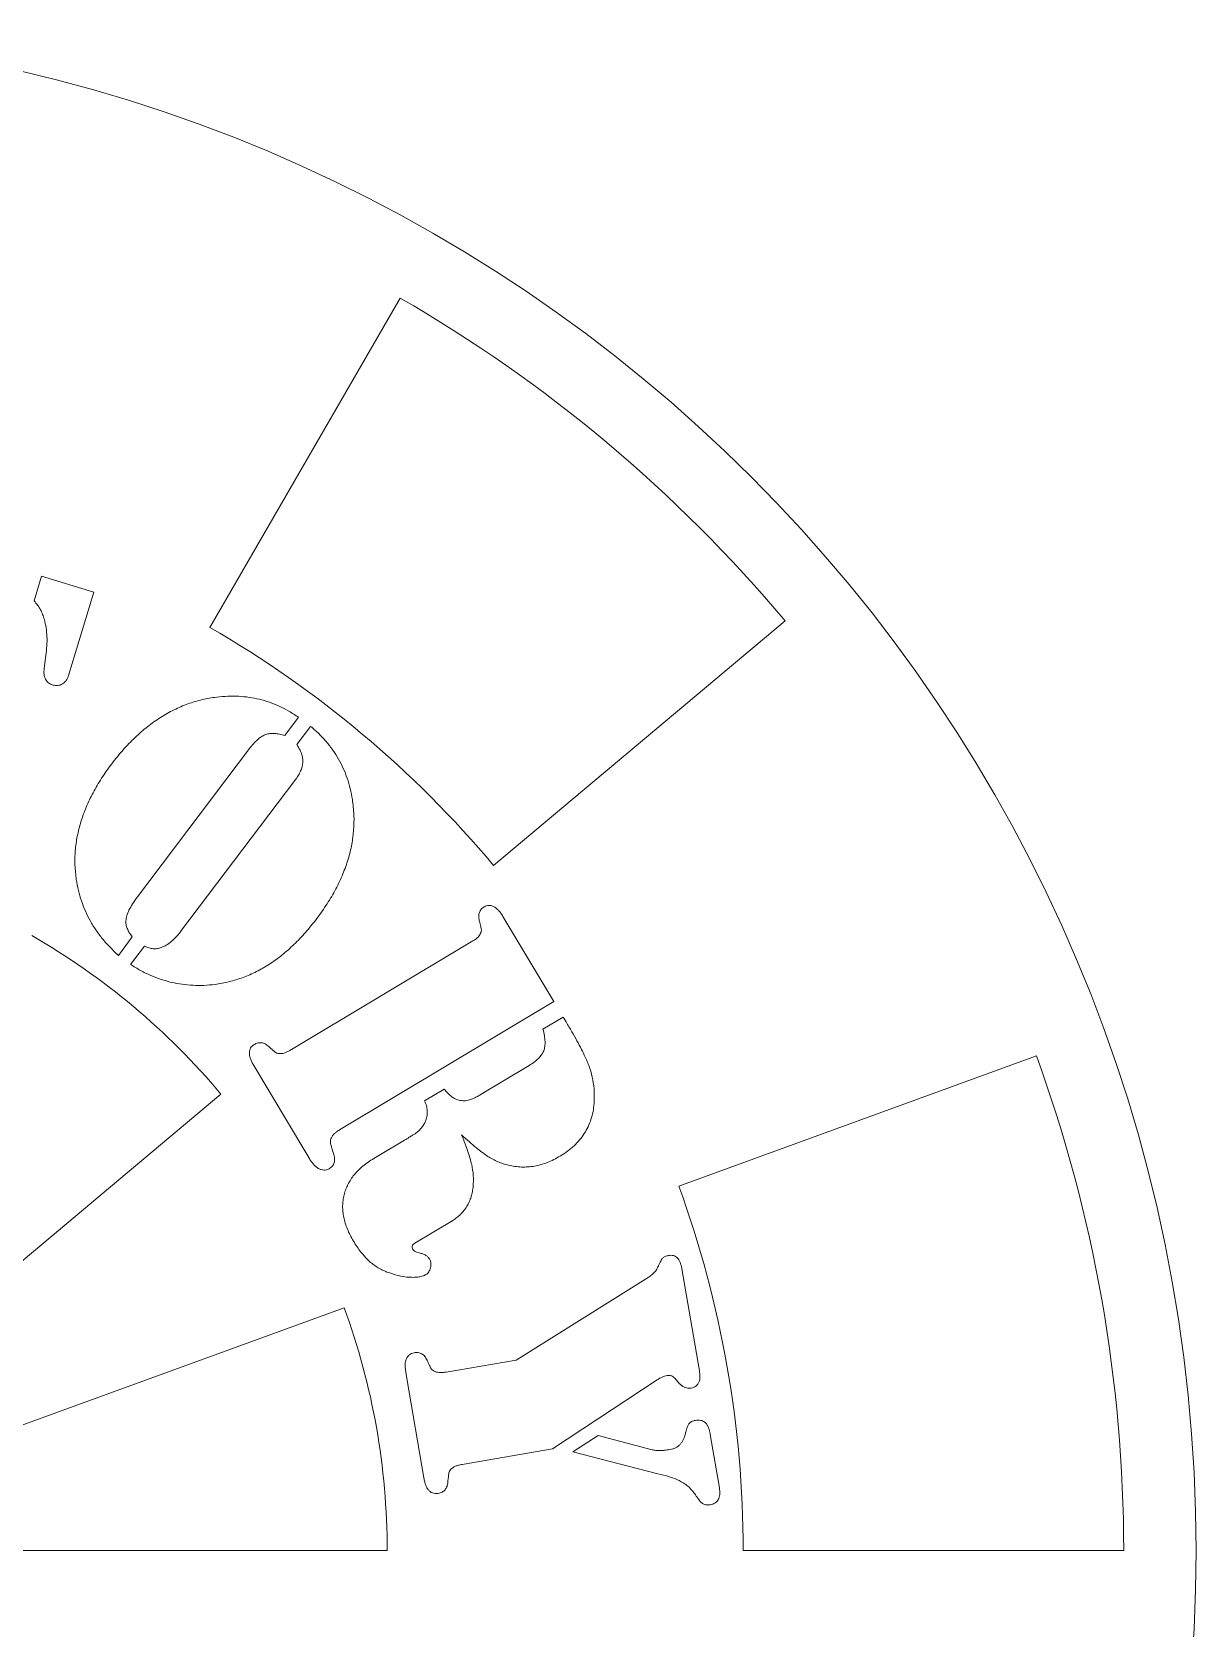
# Model space of a CAD drawing. Header units: inches. Extents: x -5.2 to 5.2, y -5.8 to 5.2.
# Drawn here: x 1.23 to 5.25, y -0.27 to 5.25 of the extents above; entities that cross this region are included whole.
import ezdxf

# ---------------------------------------------------------------- set-up
doc = ezdxf.new("R2010")
doc.units = ezdxf.units.IN
doc.header["$MEASUREMENT"] = 0

msp = doc.modelspace()

# ---------------------------------------------------------------- linework, layer by layer
at = {"color": 7, "linetype": 'Continuous', "lineweight": 15}
for p, q in [((2.5, 4.3301), (1.8425, 3.1913)), ((1.2351, 3.2829), (1.2609, 3.3682)), ((1.2609, 3.3682), (1.4415, 3.3133)), ((1.4415, 3.3133), (1.354, 3.0255)), ((2.8229, 2.3687), (3.8302, 3.2139)), ((1.2696, 3.0492), (1.2757, 3.0939)), ((2.1488, 2.8808), (2.1011, 2.8177)), ((2.1427, 2.7862), (2.1905, 2.8494)), ((1.9832, 2.7773), (1.5919, 2.2597)), ((1.7447, 2.1443), (2.136, 2.6619)), ((2.8548, 2.1926), (3.0312, 1.8979)), ((1.5744, 2.1213), (1.5264, 2.0577)), ((2.1191, 1.7293), (2.751, 2.1075)), ((1.5681, 2.0262), (1.616, 2.0898)), ((3.0312, 1.8979), (2.2903, 1.4545)), ((2.9932, 1.8022), (3.0633, 1.8441)), ((3.0633, 1.8441), (3.0733, 1.8276)), ((2.1705, 1.3818), (1.9937, 1.6772)), ((2.7803, 1.578), (2.9459, 1.6772)), ((4.6985, 1.7101), (3.4628, 1.2603)), ((0.6128, 0.5142), (1.8806, 1.578)), ((2.5842, 1.555), (2.6519, 1.5954)), ((2.184, 1.359), (2.1705, 1.3818)), ((2.4088, 1.3556), (2.5151, 1.4192)), ((2.6814, 1.1414), (2.5503, 1.063)), ((2.9011, 0.6586), (3.3572, 0.9444)), ((3.4733, 0.9739), (3.5337, 0.6215)), ((2.3069, 0.8397), (0.7518, 0.2736)), ((2.5233, 0.5948), (2.5196, 0.6172)), ((2.6593, 0.6174), (2.9011, 0.6586)), ((2.5821, 0.2513), (2.5233, 0.5948)), ((3.3883, 0.5905), (3.0257, 0.3513)), ((3.4655, 0.577), (3.4486, 0.5963)), ((3.097, 0.3418), (3.1839, 0.3982)), ((3.1839, 0.3982), (3.3701, 0.3487)), ((3.5725, 0.3941), (3.6029, 0.2166)), ((3.0257, 0.3513), (2.7138, 0.2979)), ((3.3852, 0.2669), (3.097, 0.3418)), ((3.4252, 0.2569), (3.3852, 0.2669)), ((0.8, 0), (2.455, 0)), ((3.685, 0), (5, 0))]:
    msp.add_line(p, q, dxfattribs=at)
msp.add_circle((0, 0), 5.25, dxfattribs=at)
for radius, start, end in [(5, 40, 60), (3.685, 40, 60), (2.455, 40, 60), (5, 0, 20), (3.685, 0, 20), (2.455, 0, 20)]:
    msp.add_arc((0, 0), radius, start, end, dxfattribs=at)
for points, knots in [([(1.2704, 3.2193), (1.2686, 3.2251), (1.265, 3.2366), (1.2569, 3.253), (1.2474, 3.2688), (1.2392, 3.2782), (1.2351, 3.2829)], [0, 0, 0, 0, 0.246806, 0.492742, 0.743744, 1, 1, 1, 1]), ([(1.2757, 3.0939), (1.2769, 3.1051), (1.2794, 3.1269), (1.28, 3.1592), (1.277, 3.19), (1.2726, 3.2097), (1.2704, 3.2193)], [0, 0, 0, 0, 0.26751, 0.521775, 0.765182, 1, 1, 1, 1]), ([(1.2995, 2.9923), (1.2968, 2.9933), (1.2916, 2.9952), (1.2846, 2.9997), (1.2788, 3.0055), (1.2726, 3.0149), (1.2684, 3.03), (1.2692, 3.0425), (1.2696, 3.0492)], [0, 0, 0, 0, 0.12314, 0.236925, 0.350333, 0.468386, 0.716245, 1, 1, 1, 1]), ([(1.354, 3.0255), (1.3529, 3.0223), (1.3507, 3.0162), (1.3461, 3.0078), (1.3399, 3.0011), (1.3329, 2.9958), (1.3252, 2.992), (1.3168, 2.9903), (1.3082, 2.9903), (1.3025, 2.9916), (1.2995, 2.9923)], [0, 0, 0, 0, 0.142971, 0.27192, 0.398534, 0.519772, 0.640442, 0.755179, 0.873387, 1, 1, 1, 1]), ([(1.5034, 2.7202), (1.5162, 2.7365), (1.5413, 2.7682), (1.5828, 2.8107), (1.6258, 2.8485), (1.6709, 2.8804), (1.7175, 2.9072), (1.7659, 2.9276), (1.8154, 2.9429), (1.8493, 2.948), (1.8662, 2.9505)], [0, 0, 0, 0, 0.140325, 0.274419, 0.403256, 0.527973, 0.649406, 0.76738, 0.883785, 1, 1, 1, 1]), ([(1.8662, 2.9505), (1.879, 2.9517), (1.9042, 2.9542), (1.9418, 2.9539), (1.9782, 2.9502), (2.0138, 2.9435), (2.0485, 2.9331), (2.0827, 2.9195), (2.1164, 2.9019), (2.1378, 2.888), (2.1488, 2.8808)], [0, 0, 0, 0, 0.1293658, 0.254688, 0.3777187, 0.4978943, 0.6186977, 0.7419548, 0.8683966, 1, 1, 1, 1]), ([(2.1011, 2.8177), (2.0949, 2.8194), (2.0833, 2.8227), (2.0662, 2.8254), (2.0505, 2.8246), (2.0359, 2.8217), (2.0223, 2.8152), (2.0089, 2.8057), (1.9957, 2.7929), (1.9875, 2.7827), (1.9832, 2.7773)], [0, 0, 0, 0, 0.140431, 0.266421, 0.381679, 0.486463, 0.593815, 0.710956, 0.847844, 1, 1, 1, 1]), ([(2.1905, 2.8494), (2.2003, 2.8409), (2.2197, 2.8242), (2.2453, 2.7963), (2.2681, 2.7672), (2.2875, 2.7364), (2.3039, 2.704), (2.3174, 2.6699), (2.3279, 2.6338), (2.3325, 2.6088), (2.3348, 2.5961)], [0, 0, 0, 0, 0.1308562, 0.2569695, 0.3803658, 0.5016641, 0.6223655, 0.745162, 0.870171, 1, 1, 1, 1]), ([(2.1627, 2.7192), (2.1631, 2.7248), (2.1639, 2.7356), (2.1606, 2.7521), (2.1536, 2.7689), (2.1466, 2.78), (2.1427, 2.7862)], [0, 0, 0, 0, 0.236499, 0.452301, 0.69433, 1, 1, 1, 1]), ([(1.3808, 2.3199), (1.3789, 2.3365), (1.3751, 2.3696), (1.3764, 2.4199), (1.3835, 2.4701), (1.3959, 2.5204), (1.4143, 2.5707), (1.4384, 2.6209), (1.468, 2.6713), (1.4914, 2.7037), (1.5034, 2.7202)], [0, 0, 0, 0, 0.1164765, 0.2324979, 0.3496092, 0.4691122, 0.5930739, 0.7221063, 0.8572956, 1, 1, 1, 1]), ([(2.136, 2.6619), (2.1396, 2.6669), (2.1464, 2.6764), (2.1544, 2.6911), (2.1603, 2.7052), (2.1619, 2.7146), (2.1627, 2.7192)], [0, 0, 0, 0, 0.288353, 0.551356, 0.784785, 1, 1, 1, 1]), ([(2.3348, 2.5961), (2.337, 2.579), (2.3413, 2.5449), (2.3399, 2.493), (2.3335, 2.4413), (2.321, 2.3895), (2.3023, 2.338), (2.2781, 2.2863), (2.2478, 2.2347), (2.2239, 2.2016), (2.2117, 2.1847)], [0, 0, 0, 0, 0.117062, 0.233546, 0.350942, 0.470729, 0.59446, 0.723068, 0.858088, 1, 1, 1, 1]), ([(1.5264, 2.0577), (1.5166, 2.0669), (1.4971, 2.085), (1.4711, 2.1144), (1.4481, 2.1451), (1.4283, 2.1774), (1.4114, 2.2109), (1.3981, 2.246), (1.3874, 2.2823), (1.383, 2.3073), (1.3808, 2.3199)], [0, 0, 0, 0, 0.131829, 0.259846, 0.384444, 0.507581, 0.629611, 0.751888, 0.875041, 1, 1, 1, 1]), ([(1.5919, 2.2597), (1.5861, 2.2518), (1.5753, 2.2372), (1.5633, 2.2152), (1.5544, 2.1958), (1.5528, 2.1831), (1.552, 2.1773)], [0, 0, 0, 0, 0.317429, 0.587643, 0.812276, 1, 1, 1, 1]), ([(2.7732, 2.1783), (2.7722, 2.1832), (2.7703, 2.1926), (2.7728, 2.2063), (2.7797, 2.2181), (2.787, 2.2231), (2.7908, 2.2258)], [0, 0, 0, 0, 0.275967, 0.517889, 0.749141, 1, 1, 1, 1]), ([(2.7908, 2.2258), (2.7933, 2.2271), (2.7983, 2.2296), (2.8066, 2.2309), (2.815, 2.23), (2.8233, 2.2266), (2.8316, 2.221), (2.8397, 2.2134), (2.8477, 2.2039), (2.8523, 2.1965), (2.8548, 2.1926)], [0, 0, 0, 0, 0.105991, 0.206838, 0.306964, 0.416878, 0.539256, 0.674449, 0.82912, 1, 1, 1, 1]), ([(1.552, 2.1773), (1.552, 2.1728), (1.5519, 2.1636), (1.5567, 2.1497), (1.5638, 2.1352), (1.5707, 2.1261), (1.5744, 2.1213)], [0, 0, 0, 0, 0.215123, 0.446903, 0.706819, 1, 1, 1, 1]), ([(2.2117, 2.1847), (2.199, 2.1686), (2.1743, 2.1373), (2.1339, 2.0951), (2.0923, 2.0581), (2.0488, 2.0269), (2.004, 2.0008), (1.9575, 1.9805), (1.9094, 1.9657), (1.8766, 1.9602), (1.8602, 1.9574)], [0, 0, 0, 0, 0.1427, 0.277945, 0.406992, 0.530624, 0.650649, 0.767907, 0.883934, 1, 1, 1, 1]), ([(2.7779, 2.1349), (2.7789, 2.1371), (2.7806, 2.1409), (2.7808, 2.1465), (2.7797, 2.1517), (2.7782, 2.1581), (2.776, 2.1673), (2.7742, 2.1743), (2.7732, 2.1783)], [0, 0, 0, 0, 0.159748, 0.281257, 0.365093, 0.514701, 0.724376, 1, 1, 1, 1]), ([(1.6744, 2.0848), (1.6802, 2.0873), (1.6927, 2.0925), (1.71, 2.1059), (1.7279, 2.123), (1.7389, 2.1369), (1.7447, 2.1443)], [0, 0, 0, 0, 0.202934, 0.432801, 0.697681, 1, 1, 1, 1]), ([(2.751, 2.1075), (2.7544, 2.1097), (2.7607, 2.1137), (2.7687, 2.1205), (2.7746, 2.1274), (2.7769, 2.1325), (2.7779, 2.1349)], [0, 0, 0, 0, 0.308193, 0.572145, 0.801224, 1, 1, 1, 1]), ([(1.616, 2.0898), (1.6215, 2.0875), (1.6314, 2.0832), (1.6464, 2.0799), (1.6607, 2.0807), (1.6697, 2.0834), (1.6744, 2.0848)], [0, 0, 0, 0, 0.297095, 0.535407, 0.754976, 1, 1, 1, 1]), ([(1.8602, 1.9574), (1.8475, 1.956), (1.8222, 1.9532), (1.7843, 1.9537), (1.7469, 1.9571), (1.7099, 1.9638), (1.6736, 1.9744), (1.6377, 1.9881), (1.6021, 2.0052), (1.5795, 2.0192), (1.5681, 2.0262)], [0, 0, 0, 0, 0.125082, 0.248236, 0.370498, 0.492108, 0.615091, 0.740097, 0.868299, 1, 1, 1, 1]), ([(3.0733, 1.8276), (3.0799, 1.8163), (3.0926, 1.7946), (3.1106, 1.7632), (3.1259, 1.7337), (3.1351, 1.7147), (3.1395, 1.7056)], [0, 0, 0, 0, 0.282327, 0.542735, 0.782567, 1, 1, 1, 1]), ([(2.9459, 1.6772), (2.952, 1.6811), (2.9634, 1.6884), (2.9781, 1.7008), (2.989, 1.7139), (2.9965, 1.7278), (3.0001, 1.7434), (3.0009, 1.7609), (2.9985, 1.7809), (2.9951, 1.7948), (2.9932, 1.8022)], [0, 0, 0, 0, 0.147035, 0.2751, 0.38886, 0.490017, 0.59295, 0.710578, 0.845017, 1, 1, 1, 1]), ([(1.9937, 1.6772), (1.9914, 1.6812), (1.9871, 1.6888), (1.9823, 1.7002), (1.9796, 1.7109), (1.9786, 1.7207), (1.9795, 1.7298), (1.983, 1.7376), (1.9881, 1.7445), (1.9928, 1.7478), (1.9952, 1.7494)], [0, 0, 0, 0, 0.170156, 0.323853, 0.456371, 0.577373, 0.688, 0.789989, 0.891237, 1, 1, 1, 1]), ([(1.9952, 1.7494), (1.9993, 1.7516), (2.0073, 1.7557), (2.021, 1.7563), (2.0342, 1.7518), (2.0416, 1.7459), (2.0455, 1.7427)], [0, 0, 0, 0, 0.253401, 0.487022, 0.724625, 1, 1, 1, 1]), ([(2.0455, 1.7427), (2.0486, 1.74), (2.0539, 1.7351), (2.0611, 1.7288), (2.0661, 1.7244), (2.0701, 1.721), (2.0753, 1.7188), (2.0794, 1.7184), (2.0818, 1.7182)], [0, 0, 0, 0, 0.274517, 0.487444, 0.635171, 0.721465, 0.843022, 1, 1, 1, 1]), ([(2.0818, 1.7182), (2.0845, 1.718), (2.0902, 1.7175), (2.0992, 1.7199), (2.1091, 1.7236), (2.1156, 1.7273), (2.1191, 1.7293)], [0, 0, 0, 0, 0.202742, 0.432667, 0.696158, 1, 1, 1, 1]), ([(3.1395, 1.7056), (3.1452, 1.6928), (3.1564, 1.6675), (3.1662, 1.6274), (3.1718, 1.5868), (3.1705, 1.5597), (3.1699, 1.5461)], [0, 0, 0, 0, 0.255469, 0.505157, 0.751521, 1, 1, 1, 1]), ([(2.5891, 1.4879), (2.5907, 1.4932), (2.5938, 1.5037), (2.5939, 1.5206), (2.5913, 1.5381), (2.5866, 1.5492), (2.5842, 1.555)], [0, 0, 0, 0, 0.236694, 0.476032, 0.728077, 1, 1, 1, 1]), ([(2.6519, 1.5954), (2.6559, 1.5907), (2.6635, 1.5821), (2.6752, 1.571), (2.6866, 1.5629), (2.6946, 1.5597), (2.6983, 1.5583)], [0, 0, 0, 0, 0.306436, 0.571878, 0.802971, 1, 1, 1, 1]), ([(2.6983, 1.5583), (2.7044, 1.5569), (2.7163, 1.5543), (2.7319, 1.5558), (2.7445, 1.5596), (2.7553, 1.5643), (2.7676, 1.5703), (2.7759, 1.5753), (2.7803, 1.578)], [0, 0, 0, 0, 0.214365, 0.416678, 0.530847, 0.665797, 0.821596, 1, 1, 1, 1]), ([(3.1699, 1.5461), (3.1689, 1.5365), (3.167, 1.5177), (3.1598, 1.4906), (3.1498, 1.4652), (3.1367, 1.4413), (3.1202, 1.4193), (3.1008, 1.3988), (3.0783, 1.3799), (3.0614, 1.3693), (3.0527, 1.3638)], [0, 0, 0, 0, 0.1278182, 0.2508079, 0.3706526, 0.4901467, 0.6109649, 0.735286, 0.8641535, 1, 1, 1, 1]), ([(2.2903, 1.4545), (2.2866, 1.4521), (2.2796, 1.4475), (2.2707, 1.44), (2.2643, 1.4319), (2.2619, 1.426), (2.2608, 1.4233)], [0, 0, 0, 0, 0.306023, 0.568983, 0.798547, 1, 1, 1, 1]), ([(2.5151, 1.4192), (2.5204, 1.4223), (2.5297, 1.4279), (2.5417, 1.4353), (2.55, 1.4405), (2.5542, 1.4433), (2.5557, 1.4443)], [0, 0, 0, 0, 0.387293, 0.681099, 0.885319, 1, 1, 1, 1]), ([(2.5557, 1.4443), (2.5594, 1.4474), (2.5668, 1.4535), (2.576, 1.4641), (2.5836, 1.4756), (2.5873, 1.4838), (2.5891, 1.4879)], [0, 0, 0, 0, 0.260074, 0.514638, 0.75724, 1, 1, 1, 1]), ([(2.8741, 1.3321), (2.8678, 1.3337), (2.8553, 1.3369), (2.8373, 1.3441), (2.8196, 1.3525), (2.8019, 1.3631), (2.7831, 1.3765), (2.7619, 1.3933), (2.7378, 1.4137), (2.7211, 1.4289), (2.7122, 1.4369)], [0, 0, 0, 0, 0.099292, 0.198216, 0.298191, 0.400417, 0.514571, 0.65317, 0.814925, 1, 1, 1, 1]), ([(2.7122, 1.4369), (2.7163, 1.4269), (2.7242, 1.4078), (2.7338, 1.3805), (2.7417, 1.3566), (2.7485, 1.3292), (2.7535, 1.2972), (2.7527, 1.272), (2.7523, 1.2596)], [0, 0, 0, 0, 0.178284, 0.33648, 0.472966, 0.589968, 0.797814, 1, 1, 1, 1]), ([(2.2608, 1.4233), (2.26, 1.4206), (2.2585, 1.4157), (2.2587, 1.409), (2.2604, 1.4029), (2.2626, 1.3956), (2.2656, 1.3851), (2.2681, 1.3772), (2.2695, 1.3727)], [0, 0, 0, 0, 0.162059, 0.290773, 0.376326, 0.523399, 0.730895, 1, 1, 1, 1]), ([(2.217, 1.3213), (2.2143, 1.323), (2.2084, 1.3268), (2.2004, 1.3352), (2.192, 1.346), (2.1868, 1.3545), (2.184, 1.359)], [0, 0, 0, 0, 0.187826, 0.412064, 0.683808, 1, 1, 1, 1]), ([(2.2695, 1.3727), (2.2711, 1.3671), (2.274, 1.3568), (2.2729, 1.3413), (2.2662, 1.3279), (2.2582, 1.3224), (2.2541, 1.3195)], [0, 0, 0, 0, 0.286085, 0.527149, 0.753145, 1, 1, 1, 1]), ([(2.3385, 1.0698), (2.3345, 1.0767), (2.3266, 1.0902), (2.3174, 1.1111), (2.3097, 1.1314), (2.3048, 1.1518), (2.3017, 1.1717), (2.3007, 1.1915), (2.3024, 1.2108), (2.3058, 1.2298), (2.3115, 1.2483), (2.3193, 1.2661), (2.3291, 1.2832), (2.341, 1.2994), (2.3549, 1.3147), (2.3709, 1.3294), (2.389, 1.343), (2.4021, 1.3513), (2.4088, 1.3556)], [0, 0, 0, 0, 0.072054, 0.139735, 0.204612, 0.266791, 0.327189, 0.38566, 0.443602, 0.501015, 0.558706, 0.61683, 0.675276, 0.734732, 0.796772, 0.861082, 0.928713, 1, 1, 1, 1]), ([(3.0527, 1.3638), (3.0454, 1.3596), (3.031, 1.3514), (3.0086, 1.3417), (2.9863, 1.3342), (2.9639, 1.3289), (2.9414, 1.3261), (2.9189, 1.3257), (2.8963, 1.3276), (2.8815, 1.3306), (2.8741, 1.3321)], [0, 0, 0, 0, 0.135619, 0.266622, 0.391934, 0.515196, 0.636195, 0.756263, 0.877928, 1, 1, 1, 1]), ([(2.2541, 1.3195), (2.2513, 1.3182), (2.2458, 1.3155), (2.2364, 1.3148), (2.2266, 1.3166), (2.2203, 1.3197), (2.217, 1.3213)], [0, 0, 0, 0, 0.235304, 0.465251, 0.714883, 1, 1, 1, 1]), ([(2.7523, 1.2596), (2.7515, 1.2533), (2.7499, 1.2409), (2.7453, 1.2229), (2.7388, 1.206), (2.7306, 1.1901), (2.7206, 1.1755), (2.709, 1.1625), (2.696, 1.1509), (2.6863, 1.1446), (2.6814, 1.1414)], [0, 0, 0, 0, 0.133337, 0.261643, 0.388318, 0.513064, 0.636254, 0.757602, 0.87681, 1, 1, 1, 1]), ([(2.4542, 0.963), (2.4483, 0.9655), (2.4367, 0.9705), (2.4202, 0.9796), (2.405, 0.9904), (2.3904, 1.0023), (2.3769, 1.0166), (2.3636, 1.0324), (2.3506, 1.0502), (2.3426, 1.0631), (2.3385, 1.0698)], [0, 0, 0, 0, 0.118602, 0.235995, 0.351513, 0.467662, 0.58813, 0.716742, 0.854109, 1, 1, 1, 1]), ([(2.5503, 1.063), (2.5483, 1.0617), (2.5446, 1.0592), (2.5414, 1.0535), (2.5412, 1.047), (2.5431, 1.0432), (2.5442, 1.0411)], [0, 0, 0, 0, 0.280744, 0.510021, 0.728585, 1, 1, 1, 1]), ([(2.5442, 1.0411), (2.5453, 1.0396), (2.5474, 1.0368), (2.5518, 1.0332), (2.5584, 1.0313), (2.5633, 1.03), (2.5661, 1.0292)], [0, 0, 0, 0, 0.215787, 0.407908, 0.650486, 1, 1, 1, 1]), ([(2.5661, 1.0292), (2.5702, 1.0281), (2.578, 1.026), (2.5884, 1.021), (2.5967, 1.0144), (2.6007, 1.009), (2.6026, 1.0064)], [0, 0, 0, 0, 0.28786, 0.545236, 0.779534, 1, 1, 1, 1]), ([(2.6026, 1.0064), (2.6036, 1.0045), (2.6056, 1.0005), (2.6065, 0.9936), (2.6062, 0.986), (2.6047, 0.978), (2.6023, 0.9702), (2.5987, 0.9635), (2.5945, 0.9578), (2.5907, 0.9553), (2.5889, 0.9541)], [0, 0, 0, 0, 0.109636, 0.226151, 0.352366, 0.499392, 0.643724, 0.769885, 0.888682, 1, 1, 1, 1]), ([(3.392, 0.9833), (3.3933, 0.9865), (3.3958, 0.9926), (3.3996, 1.0006), (3.4033, 1.0067), (3.4077, 1.0127), (3.4157, 1.0175), (3.4228, 1.0192), (3.4267, 1.0202)], [0, 0, 0, 0, 0.197117, 0.363159, 0.495346, 0.593033, 0.776589, 1, 1, 1, 1]), ([(3.4267, 1.0202), (3.4297, 1.0205), (3.4354, 1.0211), (3.4438, 1.0201), (3.4513, 1.017), (3.4576, 1.0118), (3.4632, 1.0049), (3.4674, 0.9961), (3.4712, 0.9857), (3.4726, 0.978), (3.4733, 0.9739)], [0, 0, 0, 0, 0.1194546, 0.2308252, 0.3349876, 0.44254, 0.5582607, 0.6856178, 0.8335835, 1, 1, 1, 1]), ([(2.5889, 0.9541), (2.5854, 0.9524), (2.5778, 0.9487), (2.5643, 0.9455), (2.5485, 0.9445), (2.5242, 0.9448), (2.4918, 0.9498), (2.4669, 0.9585), (2.4542, 0.963)], [0, 0, 0, 0, 0.085566, 0.182442, 0.297175, 0.427195, 0.709203, 1, 1, 1, 1]), ([(3.3572, 0.9444), (3.3613, 0.9471), (3.3692, 0.9523), (3.379, 0.9618), (3.3869, 0.972), (3.3903, 0.9796), (3.392, 0.9833)], [0, 0, 0, 0, 0.276138, 0.531051, 0.771052, 1, 1, 1, 1]), ([(2.5209, 0.6614), (2.5223, 0.6644), (2.5251, 0.6701), (2.5313, 0.6771), (2.5391, 0.6819), (2.5448, 0.6833), (2.5478, 0.684)], [0, 0, 0, 0, 0.2698874, 0.5168502, 0.753108, 1, 1, 1, 1]), ([(2.5478, 0.684), (2.5527, 0.6845), (2.5619, 0.6855), (2.5753, 0.681), (2.586, 0.6715), (2.5904, 0.6628), (2.5927, 0.6582)], [0, 0, 0, 0, 0.257496, 0.488307, 0.727902, 1, 1, 1, 1]), ([(2.5196, 0.6172), (2.5188, 0.6219), (2.5173, 0.6307), (2.5173, 0.6429), (2.5176, 0.6532), (2.5199, 0.6589), (2.5209, 0.6614)], [0, 0, 0, 0, 0.322195, 0.593109, 0.81645, 1, 1, 1, 1]), ([(2.5927, 0.6582), (2.5944, 0.6544), (2.5974, 0.6477), (2.6019, 0.6392), (2.6046, 0.6329), (2.6072, 0.6281), (2.6112, 0.6239), (2.6152, 0.6218), (2.6174, 0.6206)], [0, 0, 0, 0, 0.269665, 0.480239, 0.625595, 0.712033, 0.835268, 1, 1, 1, 1]), ([(2.6174, 0.6206), (2.62, 0.6194), (2.6256, 0.6168), (2.6355, 0.6156), (2.6469, 0.6156), (2.655, 0.6168), (2.6593, 0.6174)], [0, 0, 0, 0, 0.198022, 0.429256, 0.693285, 1, 1, 1, 1]), ([(3.5337, 0.6215), (3.5342, 0.6175), (3.5352, 0.61), (3.5361, 0.5996), (3.5353, 0.591), (3.5339, 0.5861), (3.5332, 0.584)], [0, 0, 0, 0, 0.3228918, 0.5980548, 0.82236, 1, 1, 1, 1]), ([(3.4226, 0.6048), (3.4166, 0.6034), (3.4043, 0.6007), (3.3937, 0.5939), (3.3883, 0.5905)], [0, 0, 0, 0, 0.4884253, 1, 1, 1, 1]), ([(3.4486, 0.5963), (3.4469, 0.598), (3.4435, 0.6013), (3.4371, 0.6045), (3.43, 0.6055), (3.4251, 0.605), (3.4226, 0.6048)], [0, 0, 0, 0, 0.252186, 0.489251, 0.73452, 1, 1, 1, 1]), ([(3.5057, 0.5618), (3.5019, 0.5615), (3.4946, 0.5608), (3.4837, 0.5634), (3.4736, 0.5687), (3.4683, 0.5742), (3.4655, 0.577)], [0, 0, 0, 0, 0.251672, 0.48983, 0.736479, 1, 1, 1, 1]), ([(3.5332, 0.584), (3.5317, 0.581), (3.5288, 0.5754), (3.5223, 0.5688), (3.5146, 0.5639), (3.5087, 0.5625), (3.5057, 0.5618)], [0, 0, 0, 0, 0.26683, 0.512729, 0.748239, 1, 1, 1, 1]), ([(3.4853, 0.4041), (3.4864, 0.408), (3.4883, 0.4153), (3.4911, 0.4252), (3.4945, 0.4326), (3.4984, 0.4403), (3.5074, 0.447), (3.5158, 0.449), (3.5204, 0.4501)], [0, 0, 0, 0, 0.197481, 0.360732, 0.489462, 0.588717, 0.771033, 1, 1, 1, 1]), ([(3.5204, 0.4501), (3.5236, 0.4505), (3.5296, 0.4512), (3.5384, 0.4507), (3.5462, 0.448), (3.5506, 0.445), (3.5528, 0.4436)], [0, 0, 0, 0, 0.282028, 0.531717, 0.767903, 1, 1, 1, 1]), ([(3.5528, 0.4436), (3.5552, 0.4412), (3.5601, 0.4366), (3.5642, 0.4288), (3.5667, 0.4213), (3.5686, 0.4138), (3.5708, 0.4046), (3.5719, 0.3978), (3.5725, 0.3941)], [0, 0, 0, 0, 0.186046, 0.36795, 0.477583, 0.617728, 0.793642, 1, 1, 1, 1]), ([(3.4319, 0.3492), (3.4353, 0.3498), (3.442, 0.3511), (3.4512, 0.3552), (3.4595, 0.3602), (3.467, 0.3663), (3.4729, 0.3741), (3.4783, 0.3829), (3.4824, 0.393), (3.4843, 0.4003), (3.4853, 0.4041)], [0, 0, 0, 0, 0.12803, 0.24923, 0.367044, 0.481834, 0.600719, 0.724446, 0.856453, 1, 1, 1, 1]), ([(3.3701, 0.3487), (3.3743, 0.3479), (3.3833, 0.3461), (3.398, 0.3457), (3.4144, 0.3466), (3.4258, 0.3483), (3.4319, 0.3492)], [0, 0, 0, 0, 0.208701, 0.442603, 0.704543, 1, 1, 1, 1]), ([(2.6754, 0.281), (2.6737, 0.2791), (2.6706, 0.2756), (2.6682, 0.27), (2.6674, 0.2645), (2.6669, 0.2578), (2.6657, 0.2483), (2.6649, 0.2411), (2.6645, 0.237)], [0, 0, 0, 0, 0.166523, 0.298545, 0.383882, 0.529529, 0.73197, 1, 1, 1, 1]), ([(2.7138, 0.2979), (2.7095, 0.2971), (2.7015, 0.2955), (2.6907, 0.2918), (2.6818, 0.2873), (2.6774, 0.283), (2.6754, 0.281)], [0, 0, 0, 0, 0.306863, 0.570299, 0.80217, 1, 1, 1, 1]), ([(2.5962, 0.2109), (2.5947, 0.2129), (2.5914, 0.2175), (2.5876, 0.2264), (2.5845, 0.2379), (2.5829, 0.2466), (2.5821, 0.2513)], [0, 0, 0, 0, 0.169979, 0.390321, 0.667016, 1, 1, 1, 1]), ([(2.6645, 0.237), (2.664, 0.2319), (2.6629, 0.2223), (2.6557, 0.21), (2.6447, 0.2013), (2.6357, 0.1991), (2.6309, 0.1979)], [0, 0, 0, 0, 0.271319, 0.50858, 0.73972, 1, 1, 1, 1]), ([(3.4846, 0.2298), (3.4754, 0.2354), (3.4566, 0.2467), (3.4358, 0.2535), (3.4252, 0.2569)], [0, 0, 0, 0, 0.4919932, 1, 1, 1, 1]), ([(3.5257, 0.1849), (3.5221, 0.1899), (3.5154, 0.1995), (3.5048, 0.2119), (3.495, 0.2223), (3.4879, 0.2274), (3.4846, 0.2298)], [0, 0, 0, 0, 0.302384, 0.571823, 0.802676, 1, 1, 1, 1]), ([(2.6309, 0.1979), (2.6276, 0.1976), (2.6211, 0.1969), (2.6116, 0.199), (2.6031, 0.2037), (2.5985, 0.2085), (2.5962, 0.2109)], [0, 0, 0, 0, 0.257077, 0.496901, 0.739311, 1, 1, 1, 1]), ([(3.5706, 0.1584), (3.5661, 0.1579), (3.558, 0.157), (3.548, 0.1602), (3.5414, 0.165), (3.5366, 0.1704), (3.531, 0.177), (3.5276, 0.1821), (3.5257, 0.1849)], [0, 0, 0, 0, 0.23593, 0.435188, 0.540345, 0.668844, 0.819802, 1, 1, 1, 1]), ([(3.6029, 0.2166), (3.6034, 0.2125), (3.6044, 0.205), (3.6046, 0.1941), (3.6028, 0.1846), (3.5996, 0.1764), (3.5947, 0.1696), (3.588, 0.1644), (3.5799, 0.1602), (3.5738, 0.159), (3.5706, 0.1584)], [0, 0, 0, 0, 0.16082, 0.300737, 0.425629, 0.539632, 0.645861, 0.755564, 0.870493, 1, 1, 1, 1])]:
    msp.add_open_spline(points, degree=3, knots=knots, dxfattribs=at)

doc.saveas('drawing.dxf')
